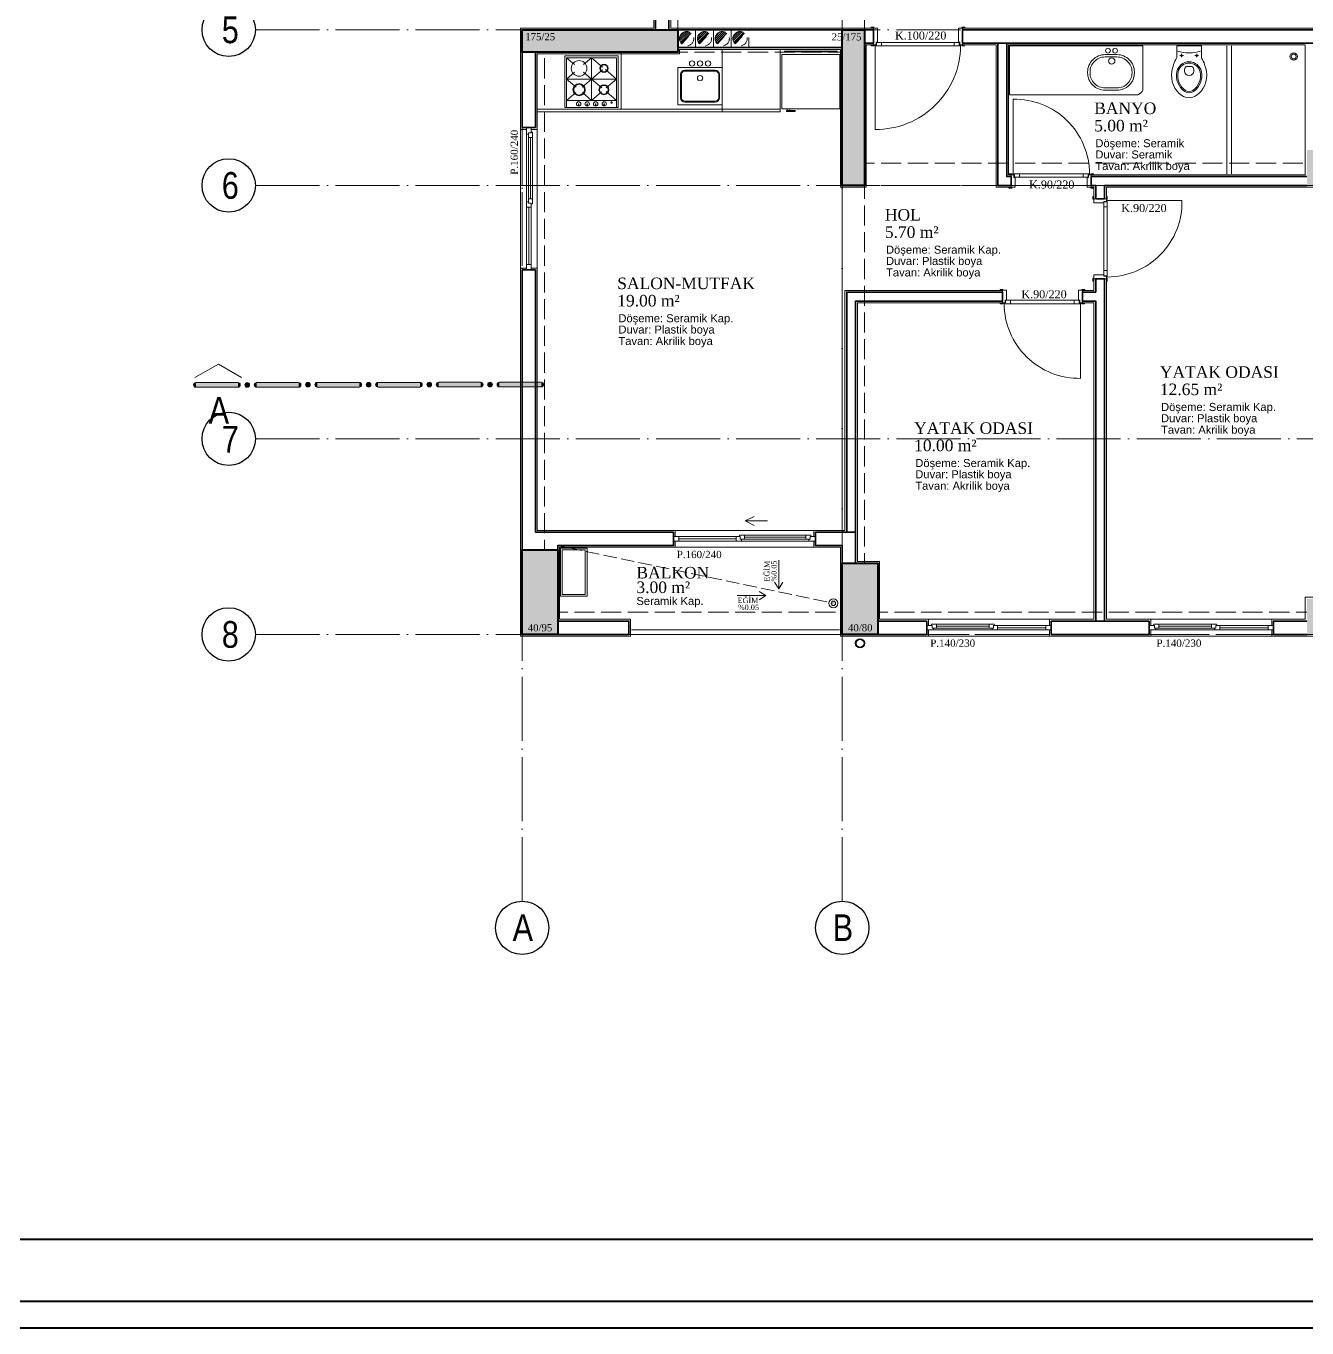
# Model space of a CAD drawing. Header units: millimetres. Extents: x 11587 to 81192, y -36083 to -25300.
# Drawn here: x 30769 to 32209, y -28300 to -26835 of the extents above; entities that cross this region are included whole.
import ezdxf

# ---------------------------------------------------------------- set-up
doc = ezdxf.new("R2010")
doc.units = ezdxf.units.MM
for name, pattern in [('AKS', [30, 24, -3, 0, -3]), ('IZDUSUM1', [20, 7.5, -5, 7.5, 0]), ('SEMBOL1', [260, 200, -15, 30, -15])]:
    doc.linetypes.add(name, pattern=pattern)
for name, color, linetype, lineweight in [('rtm-aks balon', 20, 'Continuous', 25), ('rtm-aks balon yazı', 7, 'Continuous', 20), ('rtm-aks yeni', 7, 'AKS', 20), ('rtm-antet-02', 140, 'Continuous', 40), ('rtm-cam', 141, 'Continuous', 9), ('rtm-duv tugla', 22, 'Continuous', 35), ('rtm-izdusum-üst ince', 8, 'IZDUSUM1', 5), ('rtm-kapı-ahsap', 35, 'Continuous', 13), ('rtm-mhl-yazı-adı', 150, 'Continuous', 30), ('rtm-mhl-yazı-m2', 7, 'Continuous', 20), ('rtm-mhl-yazı-malzeme', 253, 'Continuous', 13), ('rtm-pen-ahsap', 35, 'Continuous', 13), ('rtm-plan katmanı-04', 33, 'Continuous', 25), ('rtm-plan katmanı-05', 205, 'Continuous', 20), ('rtm-plan katmanı-07', 135, 'Continuous', 9), ('rtm-sembol balon baslik', 242, 'Continuous', 20), ('rtm-sembol kesit gör yazı', 7, 'Continuous', 20), ('rtm-sembol ok', 7, 'Continuous', 20), ('rtm-sıva', 252, 'Continuous', 15), ('rtm-tarama-betonarme', 51, 'Continuous', 15), ('rtm-tas_betonarme', 50, 'Continuous', 40), ('rtm-tefris vitrifiye', 9, 'Continuous', 9)]:
    doc.layers.add(name, color=color, linetype=linetype, lineweight=lineweight)
doc.styles.add('AKSYAZI', font='ARIALN.TTF')
doc.styles.add('ARIAL', font='times.ttf')
doc.styles.add('BASLIK', font='ARIALN.TTF')
doc.styles.get("Standard").update_dxf_attribs({"font": 'arial.ttf'})
doc.styles.add('VAZ-OLCU', font='times.ttf', dxfattribs={"height": 60})

# ---------------------------------------------------------------- blocks, each defined once
blk = doc.blocks.new('K-100')
at = {"layer": 'rtm-kapı-ahsap'}
for p, q in [((-34308.1, -13702.2), (-34307, -13702.2)), ((-34308.1, -13705.4), (-34308.1, -13702.2)), ((-34307, -13705.4), (-34308.1, -13705.4)), ((-34307, -13702.2), (-34307, -13705.4)), ((-34307, -13709.3), (-34307, -13704.8)), ((-34288, -13704.8), (-34307, -13704.8)), ((-34288, -13702.3), (-34288, -13705.4)), ((-34287, -13702.3), (-34288, -13702.3)), ((-34288, -13704.8), (-34288, -13707.8)), ((-34288, -13705.4), (-34287, -13705.4)), ((-34287, -13705.4), (-34287, -13702.3)), ((-34291, -13709.3), (-34307, -13709.3)), ((-34288, -13707.8), (-34291, -13707.8)), ((-34291, -13707.8), (-34291, -13709.3)), ((-34290.8, -13801.3), (-34290.8, -13708.3)), ((-34290.8, -13708.3), (-34287.9, -13708.3)), ((-34287, -13713.9), (-34290.8, -13713.9)), ((-34288, -13706.8), (-34287, -13706.8)), ((-34287.9, -13708.3), (-34287.9, -13706.8)), ((-34287, -13706.8), (-34287, -13802.8)), ((-34307, -13804.2), (-34308.1, -13804.2)), ((-34308.1, -13804.2), (-34308.1, -13807.3)), ((-34308.1, -13807.3), (-34307, -13807.3)), ((-34307, -13800.3), (-34307, -13804.8)), ((-34291, -13800.3), (-34307, -13800.3)), ((-34307, -13807.3), (-34307, -13804.2)), ((-34288, -13804.8), (-34307, -13804.8)), ((-34291, -13801.8), (-34291, -13800.3)), ((-34288, -13801.8), (-34291, -13801.8)), ((-34287, -13795.6), (-34290.8, -13795.6)), ((-34290.8, -13801.3), (-34287.9, -13801.3)), ((-34288, -13804.8), (-34288, -13801.8)), ((-34288, -13802.8), (-34287, -13802.8)), ((-34288, -13807.3), (-34288, -13804.2)), ((-34288, -13804.2), (-34287, -13804.2)), ((-34287, -13807.3), (-34288, -13807.3)), ((-34287.9, -13801.3), (-34287.9, -13802.8)), ((-34193, -13802.8), (-34287, -13802.8)), ((-34287, -13804.2), (-34287, -13807.3))]:
    blk.add_line(p, q, dxfattribs=at)
at = {"layer": 'rtm-kapı-ahsap', "const_width": 0.392}
blk.add_lwpolyline([(-34287.4, -13803.7, -1), (-34287.4, -13803.1, -1)], format="xyb", close=True, dxfattribs=at)
at = {"layer": 'rtm-kapı-ahsap'}
blk.add_arc((-34287.9, -13801.7), 94.9, 359.3332, 89.4605, dxfattribs=at)
blk = doc.blocks.new('rty')
at = {"layer": 'rtm-kapı-ahsap'}
for p, q in [((-58244.9, -62700.3), (-58243.8, -62700.3)), ((-58244.9, -62703.4), (-58244.9, -62700.3)), ((-58243.8, -62703.4), (-58244.9, -62703.4)), ((-58243.8, -62700.3), (-58243.8, -62703.4)), ((-58243.8, -62707.4), (-58243.8, -62702.9)), ((-58229.8, -62702.9), (-58243.8, -62702.9)), ((-58232.8, -62707.4), (-58243.8, -62707.4)), ((-58232.8, -62705.9), (-58232.8, -62707.4)), ((-58229.8, -62705.9), (-58232.8, -62705.9)), ((-58232.6, -62706.4), (-58232.6, -62789.4)), ((-58232.6, -62706.4), (-58229.7, -62706.4)), ((-58228.8, -62712), (-58232.6, -62712)), ((-58229.8, -62700.4), (-58229.8, -62703.4)), ((-58228.8, -62700.4), (-58229.8, -62700.4)), ((-58229.8, -62702.9), (-58229.8, -62705.9)), ((-58229.8, -62703.4), (-58228.8, -62703.4)), ((-58229.8, -62704.9), (-58228.8, -62704.9)), ((-58229.7, -62706.4), (-58229.7, -62704.9)), ((-58228.8, -62703.4), (-58228.8, -62700.4)), ((-58228.8, -62790.9), (-58228.8, -62704.9)), ((-58144.8, -62704.9), (-58228.8, -62704.9)), ((-58228.8, -62783.7), (-58232.6, -62783.7)), ((-58243.8, -62792.3), (-58244.9, -62792.3)), ((-58244.9, -62792.3), (-58244.9, -62795.4)), ((-58244.9, -62795.4), (-58243.8, -62795.4)), ((-58243.8, -62788.4), (-58243.8, -62792.9)), ((-58232.8, -62788.4), (-58243.8, -62788.4)), ((-58243.8, -62795.4), (-58243.8, -62792.3)), ((-58229.8, -62792.9), (-58243.8, -62792.9)), ((-58232.8, -62789.9), (-58232.8, -62788.4)), ((-58229.8, -62789.9), (-58232.8, -62789.9)), ((-58232.6, -62789.4), (-58229.7, -62789.4)), ((-58229.8, -62792.9), (-58229.8, -62789.9)), ((-58229.8, -62790.9), (-58228.8, -62790.9)), ((-58229.8, -62795.4), (-58229.8, -62792.3)), ((-58229.8, -62792.3), (-58228.8, -62792.3)), ((-58228.8, -62795.4), (-58229.8, -62795.4)), ((-58229.7, -62789.4), (-58229.7, -62790.9)), ((-58228.8, -62792.3), (-58228.8, -62795.4))]:
    blk.add_line(p, q, dxfattribs=at)
at = {"layer": 'rtm-kapı-ahsap', "const_width": 0.392}
blk.add_lwpolyline([(-58229.2, -62703.9, 1), (-58229.2, -62704.5, 1)], format="xyb", close=True, dxfattribs=at)
at = {"layer": 'rtm-kapı-ahsap'}
blk.add_arc((-58229.1, -62706.6), 84.3, 270.2011, 1.1472, dxfattribs=at)
blk = doc.blocks.new('KK')
at = {"layer": 'rtm-sembol balon baslik', "linetype": 'SEMBOL1'}
for p in [(41231.3, 7543.2), (41283.8, 7543.2)]:
    blk.add_line(p, (41257.6, 7558.4), dxfattribs=at)
at = {"layer": 'rtm-sembol balon baslik'}
for p, q in [((41279.6, 7537.7), (41232.3, 7537.7)), ((41279.6, 7532.4), (41232.3, 7532.4)), ((41347.8, 7537.7), (41300.6, 7537.7)), ((41347.8, 7532.4), (41300.6, 7532.4)), ((41416.1, 7537.8), (41368.8, 7537.8)), ((41416.1, 7532.6), (41368.8, 7532.6)), ((41484.3, 7537.8), (41437.1, 7537.8)), ((41484.3, 7532.6), (41437.1, 7532.6)), ((41552.6, 7537.9), (41505.3, 7537.9)), ((41552.6, 7532.7), (41505.3, 7532.7)), ((41620.8, 7537.9), (41573.6, 7537.9)), ((41620.8, 7532.7), (41573.6, 7532.7))]:
    blk.add_line(p, q, dxfattribs=at)
at = {"layer": 'rtm-sembol balon baslik', "const_width": 2.62}
for points in [[(41232.3, 7536.4, 0.414214), (41231, 7535, 1)], [(41231, 7535, 0.414214), (41232.3, 7533.7, 1)], [(41279.6, 7533.7, 0.414214), (41280.9, 7535, 0.414214), (41279.6, 7536.4, 1)], [(41300.6, 7536.4, 0.414214), (41299.3, 7535, 1)], [(41299.3, 7535, 0.414214), (41300.6, 7533.7, 1)], [(41347.8, 7533.7, 0.414214), (41349.1, 7535, 0.414214), (41347.8, 7536.4, 1)], [(41368.8, 7536.5, 0.414214), (41367.5, 7535.2, 1)], [(41367.5, 7535.2, 0.414214), (41368.8, 7533.9, 1)], [(41416.1, 7533.9, 0.414214), (41417.4, 7535.2, 0.414214), (41416.1, 7536.5, 1)], [(41437.1, 7536.5, 0.414214), (41435.8, 7535.2, 1)], [(41435.8, 7535.2, 0.414214), (41437.1, 7533.9, 1)], [(41484.3, 7533.9, 0.414214), (41485.6, 7535.2, 0.414214), (41484.3, 7536.5, 1)], [(41505.3, 7536.6, 0.414214), (41504, 7535.3, 1)], [(41504, 7535.3, 0.414214), (41505.3, 7534, 1)], [(41552.6, 7534, 0.414214), (41553.9, 7535.3, 0.414214), (41552.6, 7536.6, 1)], [(41573.6, 7536.6, 0.414214), (41572.3, 7535.3, 1)], [(41572.3, 7535.3, 0.414214), (41573.6, 7534, 1)], [(41620.8, 7534, 0.414214), (41622.1, 7535.3, 0.414214), (41620.8, 7536.6, 1)]]:
    blk.add_lwpolyline(points, format="xyb", dxfattribs=at)
for points in [[(41288.8, 7535, 1), (41291.4, 7535, 1)], [(41357, 7535.2, 1), (41359.6, 7535.2, 1)], [(41425.3, 7535.2, 1), (41427.9, 7535.2, 1)], [(41493.5, 7535.3, 1), (41496.1, 7535.3, 1)], [(41561.8, 7535.3, 1), (41564.4, 7535.3, 1)]]:
    blk.add_lwpolyline(points, format="xyb", close=True, dxfattribs=at)
at = {"layer": 'rtm-sembol balon baslik'}
for centre in [(41290.1, 7535), (41358.3, 7535.2), (41426.6, 7535.2), (41494.8, 7535.3), (41563.1, 7535.3)]:
    blk.add_circle(centre, 2.62, dxfattribs=at)
for centre, start, end in [((41232.3, 7535), 90, 270), ((41279.6, 7535), 270, 90), ((41300.6, 7535), 90, 270), ((41347.8, 7535), 270, 90), ((41368.8, 7535.2), 90, 270), ((41416.1, 7535.2), 270, 90), ((41437.1, 7535.2), 90, 270), ((41484.3, 7535.2), 270, 90), ((41505.3, 7535.3), 90, 270), ((41552.6, 7535.3), 270, 90), ((41573.6, 7535.3), 90, 270), ((41620.8, 7535.3), 270, 90)]:
    blk.add_arc(centre, 2.62, start, end, dxfattribs=at)
for points in [[(41232.3, 7537.7), (41232.3, 7532.4), (41279.6, 7537.7), (41279.6, 7532.4)], [(41300.6, 7537.7), (41300.6, 7532.4), (41347.8, 7537.7), (41347.8, 7532.4)], [(41368.8, 7537.8), (41368.8, 7532.6), (41416.1, 7537.8), (41416.1, 7532.6)], [(41437.1, 7537.8), (41437.1, 7532.6), (41484.3, 7537.8), (41484.3, 7532.6)], [(41505.3, 7537.9), (41505.3, 7532.7), (41552.6, 7537.9), (41552.6, 7532.7)], [(41573.6, 7537.9), (41573.6, 7532.7), (41620.8, 7537.9), (41620.8, 7532.7)]]:
    blk.add_trace(points, dxfattribs=at)

msp = doc.modelspace()

# ---------------------------------------------------------------- hatches: boundary and pattern name
at = {"layer": 'rtm-izdusum-üst ince', "ltscale": 1.5}
h = msp.add_hatch(dxfattribs=at)
h.set_pattern_fill('ANSI31', color=256, scale=0.5, angle=180, style=0)
h.set_pattern_definition([(225, (31955.9866, -26839.5514), (1.122532, -1.122532), [])])
edge = h.paths.add_edge_path()
edge.add_arc((31511.59, -26849.55), 8, 47.23741, 227.23741, ccw=False)
edge.add_line((31517.03, -26843.68), (31506.16, -26855.42))
h = msp.add_hatch(dxfattribs=at)
h.set_pattern_fill('ANSI31', color=256, scale=0.5, angle=180, style=0)
h.set_pattern_definition([(225, (31975.9866, -26839.5514), (1.122532, -1.122532), [])])
edge = h.paths.add_edge_path()
edge.add_arc((31531.59, -26849.55), 8, 47.23741, 227.23741, ccw=False)
edge.add_line((31537.03, -26843.68), (31526.16, -26855.42))
h = msp.add_hatch(dxfattribs=at)
h.set_pattern_fill('ANSI31', color=256, scale=0.5, angle=180, style=0)
h.set_pattern_definition([(225, (31995.9866, -26839.5514), (1.122532, -1.122532), [])])
edge = h.paths.add_edge_path()
edge.add_arc((31551.59, -26849.55), 8, 47.23741, 227.23741, ccw=False)
edge.add_line((31557.03, -26843.68), (31546.16, -26855.42))
h = msp.add_hatch(dxfattribs=at)
h.set_pattern_fill('ANSI31', color=256, scale=0.5, angle=180, style=0)
h.set_pattern_definition([(225, (32015.9866, -26839.5514), (1.122532, -1.122532), [])])
edge = h.paths.add_edge_path()
edge.add_arc((31571.59, -26849.55), 8, 47.23741, 227.23741, ccw=False)
edge.add_line((31577.03, -26843.68), (31566.16, -26855.42))
at = {"layer": 'rtm-tarama-betonarme'}
h = msp.add_hatch(dxfattribs=at)
h.set_pattern_fill('ANSI33', color=256, scale=2, style=0)
h.set_pattern_definition([(45, (21039.519, -4888.525), (-8.980256, 8.980256), []), (45, (21048.499, -4888.525), (-8.980256, 8.980256), [6.35, -3.175])])
h.paths.add_polyline_path([(34324.09, -27439.55), (34364.09, -27439.55), (34364.09, -27519.55), (34324.09, -27519.55)])
h.paths.add_polyline_path([(33911.59, -27479.55), (33991.59, -27479.55), (33991.59, -27519.55), (33911.59, -27519.55)])
h.paths.add_polyline_path([(34324.09, -26944.55), (34364.09, -26944.55), (34364.09, -27024.55), (34324.09, -27024.55)])
h.paths.add_polyline_path([(33961.59, -26944.55), (33996.59, -26944.55), (33996.59, -27024.55), (33961.59, -27024.55)])
h.paths.add_polyline_path([(33961.59, -26524.55), (33996.59, -26524.55), (33996.59, -26604.55), (33961.59, -26604.55)])
h.paths.add_polyline_path([(34324.09, -26524.55), (34364.09, -26524.55), (34364.09, -26604.55), (34324.09, -26604.55)])
h.paths.add_polyline_path([(34324.09, -26029.55), (34364.09, -26029.55), (34364.09, -26109.55), (34324.09, -26109.55)])
h.paths.add_polyline_path([(33911.59, -26029.55), (33991.59, -26029.55), (33991.59, -26069.55), (33911.59, -26069.55)])
h.paths.add_polyline_path([(34726.59, -26524.55), (34691.59, -26524.55), (34691.59, -26604.55), (34726.59, -26604.55)])
h.paths.add_polyline_path([(34726.59, -26944.55), (34691.59, -26944.55), (34691.59, -27024.55), (34726.59, -27024.55)])
h.paths.add_polyline_path([(34776.59, -27479.55), (34696.59, -27479.55), (34696.59, -27519.55), (34776.59, -27519.55)])
h.paths.add_polyline_path([(35299.09, -27479.55), (35219.09, -27479.55), (35219.09, -27519.55), (35299.09, -27519.55)])
h.paths.add_polyline_path([(35299.09, -26974.55), (35219.09, -26974.55), (35219.09, -27014.55), (35299.09, -27014.55)])
h.paths.add_polyline_path([(35299.09, -26534.55), (35219.09, -26534.55), (35219.09, -26574.55), (35299.09, -26574.55)])
h.paths.add_polyline_path([(34776.59, -26029.55), (34696.59, -26029.55), (34696.59, -26069.55), (34776.59, -26069.55)])
h.paths.add_polyline_path([(35299.09, -26029.55), (35219.09, -26029.55), (35219.09, -26069.55), (35299.09, -26069.55)])
h.paths.add_polyline_path([(35821.59, -26839.55), (35796.59, -26839.55), (35796.59, -27014.55), (35821.59, -27014.55)])
h.paths.add_polyline_path([(35821.59, -26534.55), (35796.59, -26534.55), (35796.59, -26709.55), (35821.59, -26709.55)])
h.paths.add_polyline_path([(36181.59, -26839.55), (36006.59, -26839.55), (36006.59, -26864.55), (36181.59, -26864.55)])
h.paths.add_polyline_path([(36181.59, -26684.55), (36006.59, -26684.55), (36006.59, -26709.55), (36181.59, -26709.55)])
h.paths.add_polyline_path([(35821.59, -26109.55), (35781.59, -26109.55), (35781.59, -26029.55), (35821.59, -26029.55)])
h.paths.add_polyline_path([(36181.59, -26124.55), (36141.59, -26124.55), (36141.59, -26029.55), (36181.59, -26029.55)])
h.paths.add_polyline_path([(35821.59, -27439.55), (35781.59, -27439.55), (35781.59, -27519.55), (35821.59, -27519.55)])
h.paths.add_polyline_path([(36181.59, -27424.55), (36141.59, -27424.55), (36141.59, -27519.55), (36181.59, -27519.55)])
h.paths.add_polyline_path([(33421.59, -27439.55), (33461.59, -27439.55), (33461.59, -27519.55), (33421.59, -27519.55)])
h.paths.add_polyline_path([(33131.59, -27439.55), (33171.59, -27439.55), (33171.59, -27519.55), (33131.59, -27519.55)])
h.paths.add_polyline_path([(33421.59, -26029.55), (33501.59, -26029.55), (33501.59, -26069.55), (33421.59, -26069.55)])
h.paths.add_polyline_path([(33091.59, -26029.55), (33171.59, -26029.55), (33171.59, -26069.55), (33091.59, -26069.55)])
h.paths.add_polyline_path([(32781.59, -26524.55), (32816.59, -26524.55), (32816.59, -26604.55), (32781.59, -26604.55)])
h.paths.add_polyline_path([(32781.59, -26944.55), (32816.59, -26944.55), (32816.59, -27024.55), (32781.59, -27024.55)])
h.paths.add_polyline_path([(32731.59, -27479.55), (32811.59, -27479.55), (32811.59, -27519.55), (32731.59, -27519.55)])
h.paths.add_polyline_path([(32209.09, -27479.55), (32289.09, -27479.55), (32289.09, -27519.55), (32209.09, -27519.55)])
h.paths.add_polyline_path([(32209.09, -26974.55), (32289.09, -26974.55), (32289.09, -27014.55), (32209.09, -27014.55)])
h.paths.add_polyline_path([(32209.09, -26534.55), (32289.09, -26534.55), (32289.09, -26574.55), (32209.09, -26574.55)])
h.paths.add_polyline_path([(32731.59, -26029.55), (32811.59, -26029.55), (32811.59, -26069.55), (32731.59, -26069.55)])
h.paths.add_polyline_path([(32209.09, -26029.55), (32289.09, -26029.55), (32289.09, -26069.55), (32209.09, -26069.55)])
h.paths.add_polyline_path([(31686.59, -26839.55), (31711.59, -26839.55), (31711.59, -27014.55), (31686.59, -27014.55)])
h.paths.add_polyline_path([(31686.59, -26534.55), (31711.59, -26534.55), (31711.59, -26709.55), (31686.59, -26709.55)])
h.paths.add_polyline_path([(31326.59, -26839.55), (31501.59, -26839.55), (31501.59, -26864.55), (31326.59, -26864.55)])
h.paths.add_polyline_path([(31326.59, -26684.55), (31501.59, -26684.55), (31501.59, -26709.55), (31326.59, -26709.55)])
h.paths.add_polyline_path([(31686.59, -26109.55), (31726.59, -26109.55), (31726.59, -26029.55), (31686.59, -26029.55)])
h.paths.add_polyline_path([(31326.59, -26124.55), (31366.59, -26124.55), (31366.59, -26029.55), (31326.59, -26029.55)])
h.paths.add_polyline_path([(31686.59, -27439.55), (31726.59, -27439.55), (31726.59, -27519.55), (31686.59, -27519.55)])
h.paths.add_polyline_path([(31326.59, -27424.55), (31366.59, -27424.55), (31366.59, -27519.55), (31326.59, -27519.55)])

# ---------------------------------------------------------------- linework, layer by layer
at = {"layer": 'rtm-aks balon'}
for centre in [(30996.59, -26839.55), (30996.59, -27014.55), (30996.59, -27299.55), (30996.59, -27519.55), (31326.59, -27849.55), (31686.59, -27849.55)]:
    msp.add_circle(centre, 30, dxfattribs=at)
at = {"layer": 'rtm-aks yeni', "ltscale": 3}
for p, q in [((31326.59, -27819.55), (31326.59, -25729.55)), ((31686.59, -27819.55), (31686.59, -25729.55)), ((31026.59, -26839.55), (36481.59, -26839.55)), ((31026.59, -27014.55), (36481.59, -27014.55)), ((31026.59, -27299.55), (36481.59, -27299.55)), ((31026.59, -27519.55), (36481.59, -27519.55))]:
    msp.add_line(p, q, dxfattribs=at)
at = {"layer": 'rtm-antet-02'}
for points in [[(30726.59, -25299.55), (30726.59, -28299.55), (36726.59, -28299.55), (36726.59, -25299.55), (30726.59, -25299.55)], [(30756.59, -28199.55), (36696.59, -28199.55)]]:
    msp.add_lwpolyline(points, dxfattribs=at)
msp.add_lwpolyline([(30756.59, -25329.55), (30756.59, -28269.55), (36696.59, -28269.55), (36696.59, -25329.55)], close=True, dxfattribs=at)
at = {"layer": 'rtm-cam'}
for p, q in [((31335.84, -26960.55), (31335.84, -27029.55)), ((31334.09, -27039.05), (31334.09, -27103.55)), ((31645.59, -27410.3), (31576.59, -27410.3)), ((31567.09, -27412.05), (31502.59, -27412.05)), ((31792.59, -27510.3), (31851.59, -27510.3)), ((31861.09, -27512.05), (31915.59, -27512.05)), ((32042.59, -27510.3), (32101.59, -27510.3)), ((32111.09, -27512.05), (32165.59, -27512.05))]:
    msp.add_line(p, q, dxfattribs=at)
at = {"layer": 'rtm-duv tugla'}
for points in [[(31491.59, -26839.55), (31491.59, -26824.55), (31476.59, -26824.55), (31476.59, -26839.55)], [(31501.59, -26839.55), (31686.59, -26839.55)], [(31711.59, -26839.55), (31721.59, -26839.55)], [(31721.59, -26854.55), (31721.59, -26839.55)], [(31821.59, -26839.55), (32676.59, -26839.55)], [(31821.59, -26854.55), (31821.59, -26839.55)], [(31711.59, -26854.55), (31721.59, -26854.55)], [(31821.59, -26854.55), (32676.59, -26854.55)], [(31871.59, -26854.55), (31871.59, -27004.55), (31876.59, -27004.55), (31876.59, -27014.55), (31861.59, -27014.55), (31861.59, -26854.55)], [(31326.59, -26949.55), (31326.59, -26864.55)], [(31341.59, -26949.55), (31341.59, -26864.55)], [(31501.59, -26859.55), (31686.59, -26859.55)], [(31326.59, -26949.55), (31341.59, -26949.55)], [(32209.09, -27014.55), (31981.59, -27014.55), (31981.59, -27029.55), (31971.59, -27029.55), (31971.59, -27014.55), (31966.59, -27014.55), (31966.59, -27004.55), (32209.09, -27004.55)], [(31326.59, -27424.55), (31326.59, -27109.55)], [(31326.59, -27109.55), (31341.59, -27109.55)], [(31366.59, -27424.55), (31366.59, -27419.55), (31496.59, -27419.55), (31496.59, -27404.55), (31341.59, -27404.55), (31341.59, -27109.55)], [(31971.59, -27504.55), (31971.59, -27144.55), (31956.59, -27144.55), (31956.59, -27134.55), (31971.59, -27134.55), (31971.59, -27119.55), (31981.59, -27119.55), (31981.59, -27504.55)], [(31701.59, -27404.55), (31701.59, -27144.55), (31866.59, -27144.55), (31866.59, -27134.55), (31691.59, -27134.55), (31691.59, -27404.55)], [(31686.59, -27439.55), (31686.59, -27419.55), (31656.59, -27419.55), (31656.59, -27404.55), (31701.59, -27404.55), (31701.59, -27439.55)], [(31366.59, -27519.55), (31446.59, -27519.55), (31446.59, -27504.55), (31366.59, -27504.55)], [(31726.59, -27504.55), (31781.59, -27504.55), (31781.59, -27519.55), (31726.59, -27519.55)], [(31781.59, -27504.55), (31781.59, -27519.55)], [(32209.09, -27519.55), (32171.59, -27519.55), (32171.59, -27504.55), (32209.09, -27504.55)]]:
    msp.add_lwpolyline(points, dxfattribs=at)
msp.add_lwpolyline([(32031.59, -27504.55), (32031.59, -27519.55), (31921.59, -27519.55), (31921.59, -27504.55)], close=True, dxfattribs=at)
at = {"layer": 'rtm-izdusum-üst ince', "ltscale": 1.5}
for points in [[(31476.59, -26839.55), (31476.59, -26709.55)], [(31501.59, -26839.55), (31501.59, -26709.55)], [(31686.59, -26839.55), (31686.59, -26709.55)], [(31711.59, -26839.55), (31711.59, -26709.55)], [(31501.59, -26839.55), (31501.59, -26859.55), (31521.59, -26859.55), (31521.59, -26839.55), (31501.59, -26839.55)], [(31521.59, -26839.55), (31521.59, -26859.55), (31541.59, -26859.55), (31541.59, -26839.55), (31521.59, -26839.55)], [(31541.59, -26839.55), (31541.59, -26859.55), (31561.59, -26859.55), (31561.59, -26839.55), (31541.59, -26839.55)], [(31561.59, -26839.55), (31561.59, -26859.55), (31581.59, -26859.55), (31581.59, -26839.55), (31561.59, -26839.55)], [(31506.16, -26855.42), (31517.03, -26843.68)], [(31526.16, -26855.42), (31537.03, -26843.68)], [(31546.16, -26855.42), (31557.03, -26843.68)], [(31566.16, -26855.42), (31577.03, -26843.68)], [(31326.59, -27424.55), (31326.59, -26864.55)], [(31351.59, -27424.55), (31351.59, -26864.55)], [(31501.59, -26864.55), (31686.59, -26864.55)], [(31711.59, -26989.55), (32209.09, -26989.55)], [(31686.59, -27439.55), (31686.59, -27014.55)], [(31711.59, -27439.55), (31711.59, -27014.55)], [(31711.59, -27014.55), (32209.09, -27014.55)], [(31366.59, -27494.55), (31686.59, -27494.55)], [(31726.59, -27494.55), (32209.09, -27494.55)], [(31366.59, -27519.55), (31686.59, -27519.55)], [(31726.59, -27519.55), (32209.09, -27519.55)]]:
    msp.add_lwpolyline(points, dxfattribs=at)
at = {"layer": 'rtm-izdusum-üst ince'}
msp.add_lwpolyline([(31366.59, -27419.55), (31676.59, -27484.55)], dxfattribs=at)
at = {"layer": 'rtm-izdusum-üst ince', "ltscale": 1.5}
for centre in [(31511.59, -26849.55), (31531.59, -26849.55), (31551.59, -26849.55), (31571.59, -26849.55)]:
    msp.add_circle(centre, 8, dxfattribs=at)
at = {"layer": 'rtm-pen-ahsap'}
for p, q in [((31331.59, -26957.05), (31331.59, -26949.55)), ((31331.59, -26957.05), (31333.59, -26957.05)), ((31333.59, -26955.55), (31333.59, -26960.55)), ((31333.59, -26955.55), (31336.59, -26955.55)), ((31336.59, -26949.55), (31336.59, -26955.55)), ((31338.09, -26954.92), (31338.09, -26960.55)), ((31333.59, -27029.55), (31333.59, -26960.55)), ((31333.59, -26960.55), (31338.09, -26960.55)), ((31338.09, -27029.55), (31338.09, -26960.55)), ((31333.59, -27034.55), (31333.59, -27029.55)), ((31333.59, -27029.55), (31338.09, -27029.55)), ((31338.09, -27035.18), (31338.09, -27029.55)), ((31331.59, -27040.55), (31331.59, -27033.05)), ((31333.59, -27033.05), (31331.59, -27033.05)), ((31331.59, -27039.05), (31336.59, -27039.05)), ((31331.59, -27040.55), (31331.59, -27109.55)), ((31333.59, -27034.55), (31336.59, -27034.55)), ((31336.59, -27034.55), (31336.59, -27039.05)), ((31336.59, -27098.55), (31336.59, -27039.05)), ((31331.59, -27103.55), (31336.59, -27103.55)), ((31336.59, -27098.55), (31336.59, -27104.18)), ((31336.59, -27109.55), (31336.59, -27103.55)), ((31496.59, -27409.55), (31502.59, -27409.55)), ((31507.59, -27409.55), (31501.96, -27409.55)), ((31502.59, -27414.55), (31502.59, -27409.55)), ((31507.59, -27409.55), (31567.09, -27409.55)), ((31571.59, -27409.55), (31567.09, -27409.55)), ((31567.09, -27414.55), (31567.09, -27409.55)), ((31570.96, -27408.05), (31576.59, -27408.05)), ((31571.59, -27412.55), (31571.59, -27409.55)), ((31576.59, -27408.05), (31645.59, -27408.05)), ((31576.59, -27412.55), (31576.59, -27408.05)), ((31651.23, -27408.05), (31645.59, -27408.05)), ((31645.59, -27412.55), (31645.59, -27408.05)), ((31656.59, -27409.55), (31650.59, -27409.55)), ((31650.59, -27412.55), (31650.59, -27409.55)), ((31565.59, -27414.55), (31496.59, -27414.55)), ((31565.59, -27414.55), (31573.09, -27414.55)), ((31571.59, -27412.55), (31576.59, -27412.55)), ((31573.09, -27412.55), (31573.09, -27414.55)), ((31576.59, -27412.55), (31645.59, -27412.55)), ((31650.59, -27412.55), (31645.59, -27412.55)), ((31649.09, -27414.55), (31649.09, -27412.55)), ((31649.09, -27414.55), (31656.59, -27414.55)), ((31781.59, -27509.55), (31787.59, -27509.55)), ((31786.96, -27508.05), (31792.59, -27508.05)), ((31787.59, -27512.55), (31787.59, -27509.55)), ((31787.59, -27512.55), (31792.59, -27512.55)), ((31789.09, -27514.55), (31789.09, -27512.55)), ((31851.59, -27508.05), (31792.59, -27508.05)), ((31792.59, -27512.55), (31792.59, -27508.05)), ((31851.59, -27512.55), (31792.59, -27512.55)), ((31857.23, -27508.05), (31851.59, -27508.05)), ((31851.59, -27512.55), (31851.59, -27508.05)), ((31856.59, -27512.55), (31851.59, -27512.55)), ((31855.09, -27512.55), (31855.09, -27514.55)), ((31856.59, -27509.55), (31861.09, -27509.55)), ((31856.59, -27512.55), (31856.59, -27509.55)), ((31910.59, -27509.55), (31861.09, -27509.55)), ((31861.09, -27514.55), (31861.09, -27509.55)), ((31910.59, -27509.55), (31916.23, -27509.55)), ((31915.59, -27514.55), (31915.59, -27509.55)), ((31921.59, -27509.55), (31915.59, -27509.55)), ((32031.59, -27509.55), (32037.59, -27509.55)), ((32036.96, -27508.05), (32042.59, -27508.05)), ((32037.59, -27512.55), (32037.59, -27509.55)), ((32037.59, -27512.55), (32042.59, -27512.55)), ((32039.09, -27514.55), (32039.09, -27512.55)), ((32101.59, -27508.05), (32042.59, -27508.05)), ((32042.59, -27512.55), (32042.59, -27508.05)), ((32101.59, -27512.55), (32042.59, -27512.55)), ((32107.23, -27508.05), (32101.59, -27508.05)), ((32101.59, -27512.55), (32101.59, -27508.05)), ((32106.59, -27512.55), (32101.59, -27512.55)), ((32105.09, -27512.55), (32105.09, -27514.55)), ((32106.59, -27509.55), (32111.09, -27509.55)), ((32106.59, -27512.55), (32106.59, -27509.55)), ((32160.59, -27509.55), (32111.09, -27509.55)), ((32111.09, -27514.55), (32111.09, -27509.55)), ((32160.59, -27509.55), (32166.23, -27509.55)), ((32165.59, -27514.55), (32165.59, -27509.55)), ((32171.59, -27509.55), (32165.59, -27509.55)), ((31789.09, -27514.55), (31781.59, -27514.55)), ((31862.59, -27514.55), (31855.09, -27514.55)), ((31862.59, -27514.55), (31921.59, -27514.55)), ((32039.09, -27514.55), (32031.59, -27514.55)), ((32112.59, -27514.55), (32105.09, -27514.55)), ((32112.59, -27514.55), (32171.59, -27514.55))]:
    msp.add_line(p, q, dxfattribs=at)
for points in [[(31338.09, -26954.92), (31336.59, -26954.05)], [(31338.09, -27035.18), (31336.59, -27036.05)], [(31570.96, -27408.05), (31570.09, -27409.55)], [(31651.23, -27408.05), (31652.1, -27409.55)], [(31786.96, -27508.05), (31786.09, -27509.55)], [(31857.23, -27508.05), (31858.1, -27509.55)], [(32036.96, -27508.05), (32036.09, -27509.55)], [(32107.23, -27508.05), (32108.1, -27509.55)]]:
    msp.add_lwpolyline(points, dxfattribs=at)
at = {"layer": 'rtm-plan katmanı-04'}
for radius in [5, 4.5]:
    msp.add_circle((31706.59, -27529.55), radius, dxfattribs=at)
at = {"layer": 'rtm-plan katmanı-05', "ltscale": 0.6}
for points in [[(31324.59, -27107.55), (31324.59, -26951.55)], [(31343.59, -27107.55), (31343.59, -26951.55)], [(31498.59, -27402.55), (31654.59, -27402.55)], [(31498.59, -27421.55), (31654.59, -27421.55)], [(31919.59, -27502.55), (31783.59, -27502.55)], [(32169.59, -27502.55), (32033.59, -27502.55)], [(31919.59, -27521.55), (31783.59, -27521.55)], [(32169.59, -27521.55), (32033.59, -27521.55)]]:
    msp.add_lwpolyline(points, dxfattribs=at)
at = {"layer": 'rtm-plan katmanı-05'}
for points in [[(31683.59, -27514.55), (31449.59, -27514.55)], [(31683.59, -27519.55), (31449.59, -27519.55)]]:
    msp.add_lwpolyline(points, dxfattribs=at)
for radius in [5, 2.5]:
    msp.add_circle((31676.59, -27484.55), radius, dxfattribs=at)
at = {"layer": 'rtm-plan katmanı-07'}
for points in [[(31331.59, -27033.05), (31331.59, -26957.05)], [(31573.09, -27414.55), (31649.09, -27414.55)], [(31855.09, -27514.55), (31789.09, -27514.55)], [(32105.09, -27514.55), (32039.09, -27514.55)]]:
    msp.add_lwpolyline(points, dxfattribs=at)
at = {"layer": 'rtm-sembol ok'}
for points in [[(31577.44, -27391.86), (31587.44, -27386.86)], [(31602.44, -27391.86), (31577.44, -27391.86)], [(31577.44, -27391.86), (31587.44, -27396.86)], [(31615.17, -27436), (31615.17, -27468.32)], [(31615.17, -27468.32), (31610.5, -27460.92)], [(31615.17, -27468.32), (31619.83, -27460.92)], [(31568.32, -27475.93), (31600.65, -27475.93)], [(31600.65, -27475.93), (31593.25, -27471.26)], [(31600.65, -27475.93), (31593.25, -27480.6)]]:
    msp.add_lwpolyline(points, dxfattribs=at)
at = {"layer": 'rtm-sıva'}
for points in [[(31324.59, -26951.55), (31324.59, -26837.55), (31474.59, -26837.55), (31474.59, -26822.55), (31481.59, -26822.55)], [(31721.59, -26837.55), (31493.59, -26837.55), (31493.59, -26822.55), (31486.59, -26822.55)], [(31821.59, -26837.55), (32676.59, -26837.55)], [(31343.59, -26951.55), (31343.59, -26866.55), (31503.59, -26866.55), (31503.59, -26861.55), (31684.59, -26861.55), (31684.59, -27016.55), (31713.59, -27016.55), (31713.59, -26856.55), (31721.59, -26856.55)], [(31821.59, -26856.55), (31859.59, -26856.55), (31859.59, -27016.55), (31876.59, -27016.55)], [(31876.59, -27002.55), (31873.59, -27002.55), (31873.59, -26856.55), (32207.09, -26856.55), (32207.09, -27002.55), (31966.59, -27002.55)], [(31324.59, -26951.55), (31331.59, -26951.55)], [(31336.59, -26951.55), (31343.59, -26951.55)], [(31969.59, -27029.55), (31969.59, -27016.55), (31966.59, -27016.55)], [(31983.59, -27029.55), (31983.59, -27016.55), (32239.59, -27016.55), (32239.59, -27477.55), (32207.09, -27477.55), (32207.09, -27502.55), (32169.59, -27502.55), (32169.59, -27509.55)], [(31498.59, -27414.55), (31498.59, -27421.55), (31368.59, -27421.55), (31368.59, -27502.55), (31448.59, -27502.55), (31448.59, -27521.55), (31324.59, -27521.55), (31324.59, -27107.55)], [(31324.59, -27107.55), (31331.59, -27107.55)], [(31336.59, -27107.55), (31343.59, -27107.55)], [(31498.59, -27409.55), (31498.59, -27402.55), (31343.59, -27402.55), (31343.59, -27107.55)], [(31866.59, -27132.55), (31689.59, -27132.55), (31689.59, -27402.55), (31654.59, -27402.55), (31654.59, -27409.55)], [(31969.59, -27119.55), (31969.59, -27132.55), (31956.59, -27132.55)], [(32033.59, -27509.55), (32033.59, -27502.55), (31983.59, -27502.55), (31983.59, -27119.55)], [(31783.59, -27509.55), (31783.59, -27502.55), (31728.59, -27502.55), (31728.59, -27437.55), (31703.59, -27437.55), (31703.59, -27146.55), (31866.59, -27146.55)], [(31956.59, -27146.55), (31969.59, -27146.55), (31969.59, -27502.55), (31919.59, -27502.55), (31919.59, -27509.55)], [(31783.59, -27514.55), (31783.59, -27521.55), (31684.59, -27521.55), (31684.59, -27421.55), (31654.59, -27421.55), (31654.59, -27414.55)], [(32033.59, -27514.55), (32033.59, -27521.55), (31919.59, -27521.55), (31919.59, -27514.55)], [(32033.59, -27514.55), (32033.59, -27521.55), (31919.59, -27521.55), (31919.59, -27514.55)], [(32169.59, -27514.55), (32169.59, -27521.55), (32328.59, -27521.55), (32328.59, -27514.55)]]:
    msp.add_lwpolyline(points, dxfattribs=at)
at = {"layer": 'rtm-tas_betonarme'}
for points in [[(31326.59, -26839.55), (31501.59, -26839.55), (31501.59, -26864.55), (31326.59, -26864.55)], [(31686.59, -26839.55), (31711.59, -26839.55), (31711.59, -27014.55), (31686.59, -27014.55)], [(31326.59, -27424.55), (31366.59, -27424.55), (31366.59, -27519.55), (31326.59, -27519.55)], [(31686.59, -27439.55), (31726.59, -27439.55), (31726.59, -27519.55), (31686.59, -27519.55)]]:
    msp.add_lwpolyline(points, close=True, dxfattribs=at)
at = {"layer": 'rtm-tefris vitrifiye'}
for p, q in [((31434.57, -26868.89), (31374.57, -26868.89)), ((31434.57, -26868.89), (31434.57, -26926.89)), ((31618.69, -26867.41), (31618.69, -26928.41)), ((31683.69, -26867.41), (31618.69, -26867.41)), ((31621.69, -26863.41), (31680.69, -26863.41)), ((31621.69, -26864.41), (31621.69, -26863.41)), ((31680.69, -26864.41), (31621.69, -26864.41)), ((31680.69, -26863.41), (31680.69, -26864.41)), ((31683.69, -26928.41), (31683.69, -26867.41)), ((32090.34, -26857.55), (32062.85, -26857.55)), ((32062.85, -26870.14), (32062.85, -26857.55)), ((32066.23, -26868.55), (32070.14, -26868.55)), ((32068.07, -26866.68), (32068.07, -26870.39)), ((32086.96, -26868.55), (32083.05, -26868.55)), ((32085.12, -26866.68), (32085.12, -26870.39)), ((32090.34, -26870.14), (32090.34, -26857.55)), ((31385.54, -26878.58), (31376.57, -26870.89)), ((31432.57, -26870.89), (31376.57, -26870.89)), ((31376.57, -26870.89), (31376.57, -26918.89)), ((31404.57, -26870.89), (31395.6, -26878.58)), ((31416.76, -26881.35), (31404.57, -26870.89)), ((31404.57, -26870.89), (31404.57, -26918.89)), ((31432.57, -26870.89), (31432.57, -26926.89)), ((31501.59, -26923.89), (31501.59, -26881.89)), ((31551.59, -26881.89), (31501.59, -26881.89)), ((31551.59, -26923.89), (31551.59, -26881.89)), ((32074.43, -26880.65), (32078.76, -26880.65)), ((31376.57, -26894.89), (31385.54, -26887.21)), ((31376.57, -26894.89), (31387.19, -26904)), ((31432.57, -26894.89), (31376.57, -26894.89)), ((31404.57, -26894.89), (31394.11, -26903.86)), ((31395.6, -26887.21), (31404.57, -26894.89)), ((31404.57, -26894.89), (31416.8, -26884.41)), ((31404.57, -26894.89), (31416.27, -26904.93)), ((31420.16, -26884.25), (31432.57, -26894.89)), ((31432.57, -26894.89), (31420.88, -26904.91)), ((31504.59, -26915.89), (31504.59, -26889.89)), ((31505.59, -26915.89), (31505.59, -26889.89)), ((31543.59, -26884.89), (31509.59, -26884.89)), ((31543.59, -26885.89), (31509.59, -26885.89)), ((31547.59, -26915.89), (31547.59, -26889.89)), ((31548.59, -26915.89), (31548.59, -26889.89)), ((31386.79, -26910.13), (31376.57, -26918.89)), ((31394.28, -26910.07), (31404.57, -26918.89)), ((31415.94, -26909.15), (31404.57, -26918.89)), ((31421.05, -26909.02), (31432.57, -26918.89)), ((31434.57, -26926.89), (31374.57, -26926.89)), ((31376.57, -26918.89), (31376.57, -26926.89)), ((31432.57, -26918.89), (31376.57, -26918.89)), ((31389.85, -26922.92), (31390.39, -26922.92)), ((31389.85, -26925.38), (31389.85, -26922.92)), ((31390.39, -26922.92), (31390.39, -26925.38)), ((31399.44, -26922.92), (31399.98, -26922.92)), ((31399.44, -26925.38), (31399.44, -26922.92)), ((31399.98, -26922.92), (31399.98, -26925.38)), ((31409.02, -26922.92), (31409.56, -26922.92)), ((31409.02, -26925.38), (31409.02, -26922.92)), ((31409.56, -26922.92), (31409.56, -26925.38)), ((31418.61, -26922.92), (31419.15, -26922.92)), ((31418.61, -26925.38), (31418.61, -26922.92)), ((31419.15, -26922.92), (31419.15, -26925.38)), ((31501.59, -26923.89), (31551.59, -26923.89)), ((31509.59, -26919.89), (31543.59, -26919.89)), ((31509.59, -26920.89), (31543.59, -26920.89)), ((31616.59, -26931.89), (31343.59, -26931.89)), ((31623.69, -26931.41), (31623.69, -26930.41)), ((31623.69, -26930.41), (31633.69, -26930.41)), ((31633.69, -26931.41), (31623.69, -26931.41)), ((31624.69, -26928.41), (31624.69, -26930.41)), ((31627.69, -26928.41), (31627.69, -26930.41)), ((31633.69, -26930.41), (31633.69, -26931.41))]:
    msp.add_line(p, q, dxfattribs=at)
for points in [[(31374.57, -26868.89), (31374.57, -26926.89)], [(31437.98, -26864.55), (31437.98, -26928.89)], [(31551.59, -26931.89), (31551.59, -26861.55)], [(31616.59, -26931.89), (31616.59, -26861.55)], [(32119.09, -26857.55), (32119.09, -27001.55)], [(32124.09, -26857.55), (32124.09, -27001.55)], [(31616.59, -26928.89), (31343.59, -26928.89)], [(31618.69, -26928.41), (31683.69, -26928.41)]]:
    msp.add_lwpolyline(points, dxfattribs=at)
for points in [[(31874.59, -26912.55), (32019.01, -26912.55, 0.2032744), (32024.59, -26906.97), (32024.59, -26857.55), (31874.59, -26857.55), (31874.59, -26912.55)], [(32015.06, -26887.92), (32015.06, -26887.02, 0.4142136), (31995.46, -26867.42), (31982.07, -26867.42, 0.4142136), (31962.47, -26887.02), (31962.47, -26887.92, 0.4142136), (31982.07, -26907.52), (31995.46, -26907.52, 0.4142136)], [(32012.39, -26887.92), (32012.39, -26887.02, 0.4142136), (31995.46, -26870.1), (31982.07, -26870.1, 0.4142136), (31965.14, -26887.02), (31965.14, -26887.92, 0.4142136), (31982.07, -26904.84), (31995.46, -26904.84, 0.4142136)]]:
    msp.add_lwpolyline(points, format="xyb", close=True, dxfattribs=at)
for points in [[(31369.59, -27476.55), (31399.59, -27476.55), (31399.59, -27422.55), (31369.59, -27422.55)], [(31371.59, -27474.55), (31397.59, -27474.55), (31397.59, -27424.55), (31371.59, -27424.55)]]:
    msp.add_lwpolyline(points, close=True, dxfattribs=at)
for centre, radius in [((31985.32, -26862.97), 2.67), ((31993.33, -26862.97), 2.67), ((32068.07, -26868.55), 0.825), ((32085.12, -26868.55), 0.825), ((32194.09, -26869.55), 4.25), ((32194.09, -26869.55), 2.75), ((31390.57, -26882.89), 8.84), ((31418.57, -26882.89), 4.63), ((31418.57, -26882.89), 3.84), ((31517.59, -26877.39), 3), ((31526.59, -26877.39), 3), ((31535.59, -26877.39), 3), ((31989.59, -26874.55), 3.56), ((31526.59, -26893.89), 3), ((31390.57, -26906.89), 6.84), ((31390.57, -26906.89), 6.05), ((31418.57, -26906.89), 5.63), ((31418.57, -26906.89), 4.84), ((31390.12, -26922.89), 2.5), ((31399.71, -26922.89), 2.5), ((31409.29, -26922.89), 2.5), ((31418.88, -26922.89), 2.5), ((31427.15, -26921.32), 0.75)]:
    msp.add_circle(centre, radius, dxfattribs=at)
for centre, radius, start, end in [((32076.59, -26821.36), 44, 252.84732, 287.15271), ((32100.63, -26893.3), 44, 149.90538, 171.23608), ((32060.65, -26870.14), 2.2, 329.90538, 0), ((32076.67, -26889.78), 14.3, 90.2662, 167.18786), ((32076.67, -26889.78), 12.87, 90.2662, 167.18786), ((32084.4, -26885.55), 12.95, 167.82692, 183.31203), ((32074.43, -26883.4), 2.75, 90, 167.82692), ((32076.52, -26889.78), 12.87, 12.81214, 89.7338), ((32076.52, -26889.78), 14.3, 12.81214, 89.7338), ((32078.76, -26883.4), 2.75, 12.17308, 90), ((32068.79, -26885.55), 12.95, 356.68797, 12.17308), ((32092.54, -26870.14), 2.2, 180, 210.09462), ((32052.56, -26893.3), 44, 8.76392, 30.09462), ((31509.59, -26889.89), 5, 90, 180), ((31509.59, -26889.89), 4, 90, 180), ((31543.59, -26889.89), 5, 0, 90), ((31543.59, -26889.89), 4, 0, 90), ((32084.29, -26890.94), 27.5, 170.50823, 235.09555), ((32084.29, -26890.94), 22, 168.5694, 234.81148), ((32084.29, -26890.94), 20.57, 168.5694, 234.81148), ((32076.57, -26885.88), 5.11, 180, 269.73777), ((32076.62, -26885.88), 5.12, 270.26223, 0), ((32068.89, -26890.94), 20.57, 305.18852, 11.4306), ((32068.89, -26890.94), 22, 305.18852, 11.4306), ((32068.89, -26890.94), 27.5, 304.90445, 9.49177), ((32076.59, -26901), 9.35, 237.83251, 302.16753), ((32076.59, -26901), 7.92, 237.83251, 302.16753), ((31509.59, -26915.89), 5, 180, 270), ((31509.59, -26915.89), 4, 180, 270), ((31543.59, -26915.89), 4, 270, 0), ((31543.59, -26915.89), 5, 270, 0), ((32076.59, -26901), 14.85, 237.23949, 302.76051)]:
    msp.add_arc(centre, radius, start, end, dxfattribs=at)

# ---------------------------------------------------------------- block references
at = {"layer": 'rtm-izdusum-üst ince'}
msp.add_blockref('KK', (-10272.67, -34773.89), dxfattribs=at)
at = {"layer": 'rtm-kapı-ahsap'}
for name, p, rotation in [('K-100', (45526.39, -61144.53), 270), ('rty', (-30826.28, 31227.23), 90.00000000000001), ('rty', (94659.46, -85376.33), 270)]:
    msp.add_blockref(name, p, dxfattribs=dict(at, rotation=rotation))
msp.add_blockref('rty', (90213.38, 35673.32), dxfattribs=at)

# ---------------------------------------------------------------- texts
at = {"layer": 'rtm-aks balon yazı', "char_height": 30, "width": 27.7214, "attachment_point": 7, "style": 'AKSYAZI'}
for s, insert in [('5', (30988.84, -26854.97)), ('6', (30988.84, -27029.97)), ('7', (30988.84, -27314.97)), ('8', (30988.84, -27534.97)), ('A', (31315.85, -27864.32)), ('B', (31675.85, -27864.32))]:
    msp.add_mtext(s, dxfattribs=dict(at, insert=insert))
at = {"layer": 'rtm-mhl-yazı-adı', "style": 'ARIAL'}
for s, height, p in [('BANYO', 13, (31969.85, -26934.3)), ('HOL', 13, (31734.46, -27054.06)), ('SALON-MUTFAK', 13, (31433.51, -27131.17)), ('YATAK ODASI', 13, (32043.71, -27230.91)), ('YATAK ODASI', 13, (31767.37, -27293.97)), ('BALKON', 13, (31455.08, -27456.59)), ('EĞİM', 6, (31568.84, -27484.31)), ('%%%0.05', 6, (31569.18, -27492.08))]:
    msp.add_text(s, height=height, dxfattribs=at).set_placement(p)
for s, p in [('EĞİM', (31604.79, -27460.07)), ('%%%0.05', (31612.78, -27460.07))]:
    msp.add_text(s, height=6, rotation=90, dxfattribs=at).set_placement(p)
at = {"layer": 'rtm-mhl-yazı-m2', "style": 'ARIAL'}
for s, height, p in [('175/25', 8, (31330.09, -26851.22)), ('25/175', 8, (31674.59, -26851.47)), ('5.00 m² ', 13, (31969.85, -26953.79)), ('5.70 m² ', 13, (31734.46, -27073.55)), ('19.00 m² ', 13, (31433.51, -27150.66)), ('12.65 m² ', 13, (32043.71, -27250.4)), ('10.00 m² ', 13, (31767.37, -27313.46)), ('3.00 m² ', 13, (31455.08, -27473)), ('40/95', 8, (31332.93, -27515.98)), ('40/80', 8, (31693.02, -27515.98))]:
    msp.add_text(s, height=height, dxfattribs=at).set_placement(p)
at = {"layer": 'rtm-mhl-yazı-malzeme', "style": 'VAZ-OLCU'}
for s, height, rotation, p in [('K.100/220', 9, 359.9602, (31745.86, -26850.47)), ('P.160/240', 8.192, 89.9602, (31321.85, -27002.53)), ('K.90/220', 9, 359.9602, (31896.64, -27017.99)), ('K.90/220', 9, 359.9602, (32000.31, -27044.48)), ('K.90/220', 9, 359.9602, (31887.96, -27141.45)), ('P.160/240', 8.192, 359.9602, (31500.37, -27433.7)), ('P.140/230', 8.192, 0.0398, (31785.48, -27533.46)), ('P.140/230', 8.192, 0.0398, (32039.85, -27533.46))]:
    msp.add_text(s, height=height, rotation=rotation, dxfattribs=at).set_placement(p)
at = {"layer": 'rtm-mhl-yazı-malzeme'}
for s, p in [('Döşeme: Seramik', (31971.14, -26971.57)), ('Duvar: Seramik', (31971.14, -26984.23)), ('Tavan: Akrilik boya ', (31971.14, -26997.17)), ('Döşeme: Seramik Kap.', (31735.75, -27091.32)), ('Duvar: Plastik boya ', (31735.75, -27103.99)), ('Tavan: Akrilik boya ', (31735.75, -27116.92)), ('Döşeme: Seramik Kap.', (31434.79, -27168.43)), ('Duvar: Plastik boya ', (31434.79, -27181.1)), ('Tavan: Akrilik boya ', (31434.79, -27194.03)), ('Döşeme: Seramik Kap.', (32045, -27268.17)), ('Duvar: Plastik boya ', (32045, -27280.84)), ('Tavan: Akrilik boya ', (32045, -27293.77)), ('Döşeme: Seramik Kap.', (31768.66, -27331.24)), ('Duvar: Plastik boya ', (31768.66, -27343.9)), ('Tavan: Akrilik boya ', (31768.66, -27356.84)), ('Seramik Kap.', (31455.08, -27486.41))]:
    msp.add_text(s, height=9, dxfattribs=at).set_placement(p)
at = {"layer": 'rtm-sembol kesit gör yazı', "style": 'BASLIK'}
msp.add_text('A', height=30, dxfattribs=at).set_placement((30974.1, -27282.39))

doc.saveas('drawing.dxf')
